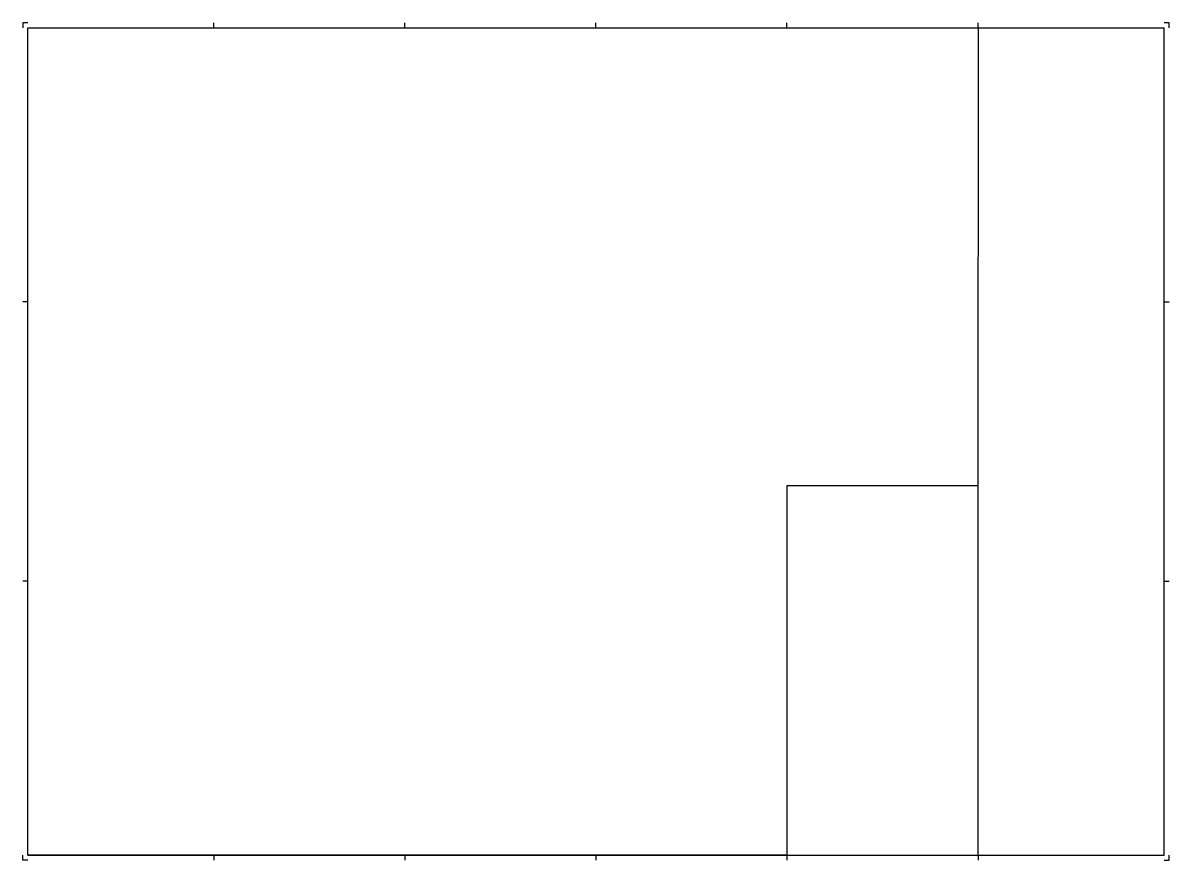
# Paper-space layout '2000' of a CAD drawing. Header units: metres. Extents: x -557 to 613, y -412 to 443.
import ezdxf

# ---------------------------------------------------------------- set-up
doc = ezdxf.new("R2010")
doc.units = ezdxf.units.M
doc.header["$MEASUREMENT"] = 0
for name, color, linetype in [('AK_RAAMI', 250, 'Continuous'), ('AK_RAAMI_TAITTOMERKKI', 3, 'Continuous'), ('TULOSTUSIKKUNA', 250, 'Continuous')]:
    doc.layers.add(name, color=color, linetype=linetype)

# ---------------------------------------------------------------- blocks, each defined once
blk = doc.blocks.new('RAAMI_63BFC')
at = {"layer": 'AK_RAAMI'}
for p, q in [((0, 565), (0, 845)), ((0, 845), (190, 845)), ((190, 845), (385, 845)), ((385, 845), (580, 845)), ((580, 845), (775, 845)), ((775, 845), (970, 845)), ((970, 845), (1160, 845)), ((970, 845), (1160, 845)), ((1160, 565), (1160, 845)), ((0, 280), (0, 565)), ((1160, 280), (1160, 565)), ((0, 0), (0, 280)), ((1160, 0), (1160, 280)), ((0, 0), (190, 0)), ((190, 0), (385, 0)), ((385, 0), (580, 0)), ((580, 0), (775, 0)), ((775, 0), (970, 0)), ((970, 0), (1160, 0))]:
    blk.add_line(p, q, dxfattribs=at)
at = {"layer": 'AK_RAAMI_TAITTOMERKKI'}
for p, q in [((190, 845), (190, 850)), ((385, 845), (385, 850)), ((580, 845), (580, 850)), ((775, 845), (775, 850)), ((970, 845), (970, 850)), ((0, 565), (-5, 565)), ((1160, 565), (1165, 565)), ((0, 280), (-5, 280)), ((1160, 280), (1165, 280)), ((190, 0), (190, -5)), ((385, 0), (385, -5)), ((580, 0), (580, -5)), ((775, 0), (775, -5)), ((970, 0), (970, -5))]:
    blk.add_line(p, q, dxfattribs=at)
for points in [[(0, 850), (-5, 850), (-5, 845)], [(1165, 845), (1165, 850), (1160, 850)], [(0, -5), (-5, -5), (-5, 0)], [(1160, -5), (1165, -5), (1165, 0)]]:
    blk.add_lwpolyline(points, dxfattribs=at)

psp = doc.layouts.new('2000')

# ---------------------------------------------------------------- linework, layer by layer
at = {"layer": 'TULOSTUSIKKUNA'}
psp.add_lwpolyline([(-552.1, 438.1), (417.9, 438.1), (417.8, -29.8), (222.8, -29.8), (222.9, -406.9), (-552.1, -406.9)], close=True, dxfattribs=at)

# ---------------------------------------------------------------- block references
at = {"layer": 'AK_RAAMI'}
psp.add_blockref('RAAMI_63BFC', (-552.1, -406.9), dxfattribs=at)

# ---------------------------------------------------------------- viewports
at = {"layer": 'TULOSTUSIKKUNA'}
vp = psp.add_viewport(center=(-67.1, 15.6), size=(970, 845), view_center_point=(2578870.1, 6686703), view_height=1690, status=4, dxfattribs=at)
vp.dxf.flags = 0x10000  # cut along an outline
vp.dxf.clipping_boundary_handle = psp.add_lwpolyline([(-552.1, 438.1), (417.9, 438.1), (417.8, -29.8), (222.8, -29.8), (222.9, -406.9), (-552.1, -406.9)], format="xyb", close=True, dxfattribs={"invisible": 1}).dxf.handle
psp.add_viewport(center=(512.9, 15.6), size=(189.9, 845), view_center_point=(2583540.2, 6686703.1), view_height=1689.99, dxfattribs=at)
psp.add_viewport(center=(320.3, -218.3), size=(195, 377.29), view_center_point=(2583155.1, 6686235.3), view_height=754.58, status=3, dxfattribs=at)

doc.saveas('drawing.dxf')
